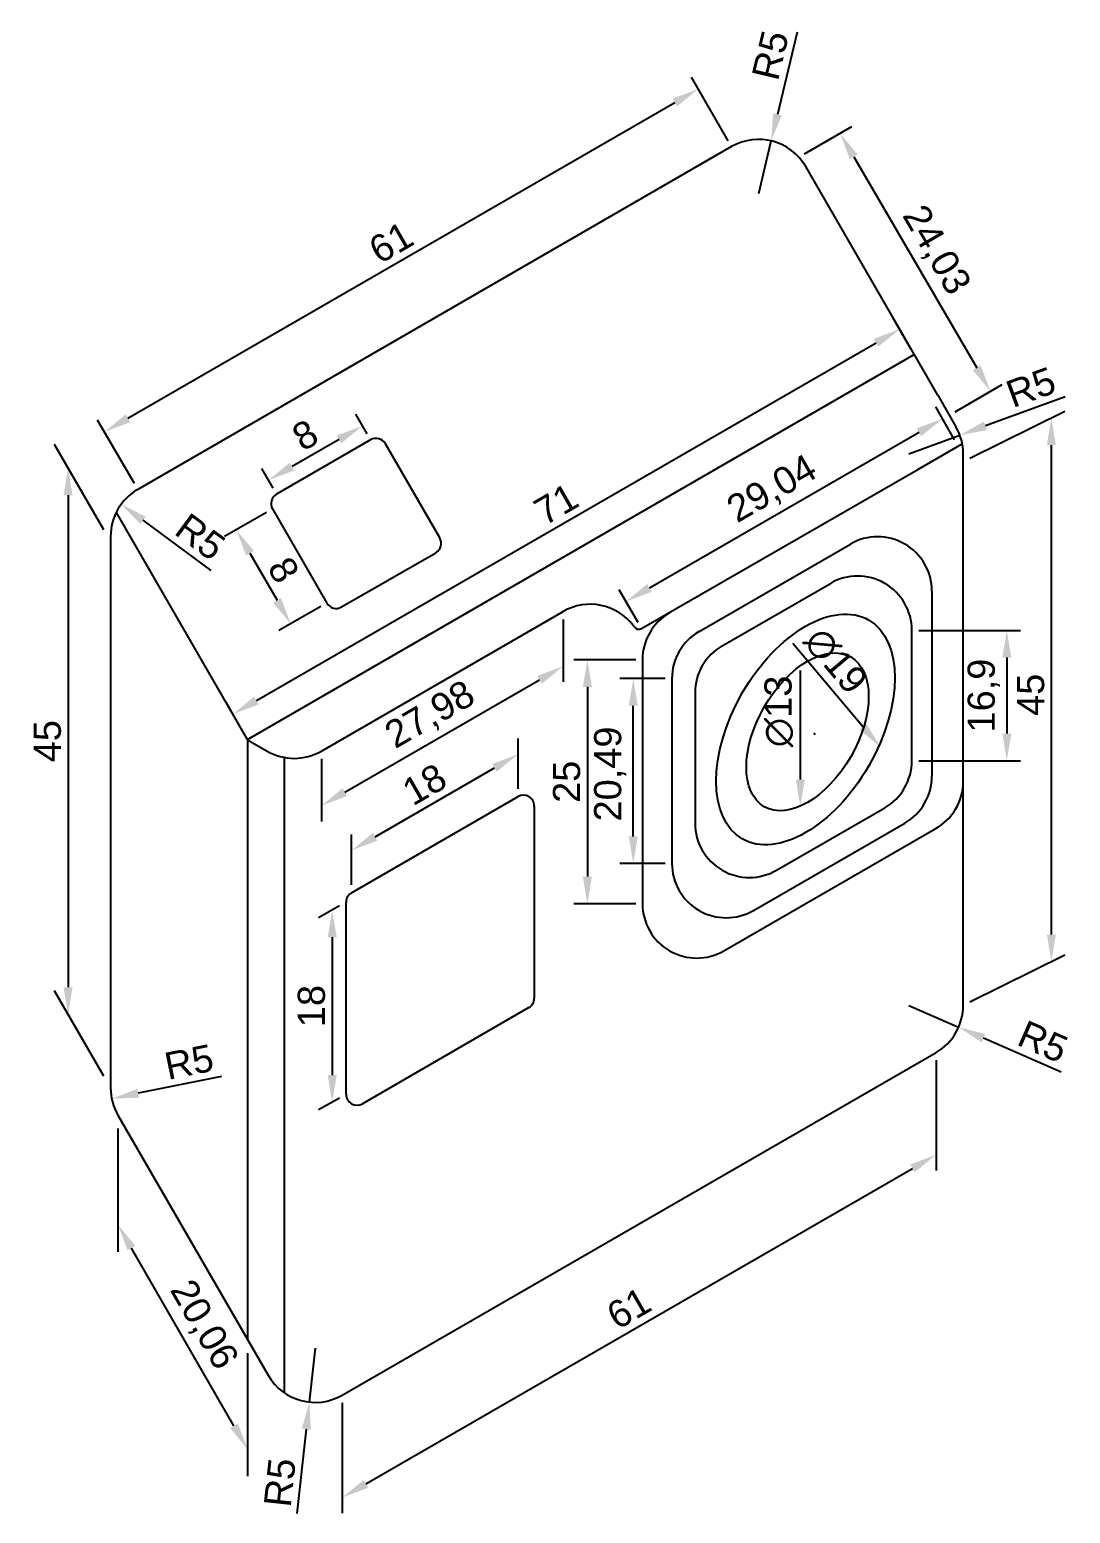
# Model space of a CAD drawing. Header units: millimetres. Extents: x 2833 to 2965, y 1383 to 1641.
# Drawn here: x 2835.7 to 2931.5, y 1383.3 to 1519.8 of the extents above; entities that cross this region are included whole.
import ezdxf

# ---------------------------------------------------------------- set-up
doc = ezdxf.new("R2010")
doc.units = ezdxf.units.MM
doc.styles.get("Standard").update_dxf_attribs({"font": 'arial.ttf'})
doc.dimstyles.new('ISO-25', dxfattribs={"dimtxt": 2.5, "dimasz": 2.5, "dimexe": 1.25, "dimexo": 0.625, "dimtad": 1, "dimtxsty": 'Standard', "dimcen": 2.5, "dimadec": 0, "dimazin": 0, "dimtfac": 1, "dimtmove": 0, "dimatfit": 3, "dimfxl": 1, "dimarcsym": 0})

# ---------------------------------------------------------------- blocks, each defined once
blk = doc.blocks.new('*D1')
at = {"color": 0, "lineweight": -2, "transparency": 16777216}
for p, q in [((2899.97, 1509.62), (2896.6, 1515.46)), ((2844.73, 1484.07), (2895.06, 1513.13)), ((2845.32, 1478.06), (2841.94, 1483.9))]:
    blk.add_line(p, q, dxfattribs=at)
at = {"color": 0, "transparency": 16777216}
for points in [[(2894.85, 1513.49), (2895.27, 1512.77), (2897.23, 1514.38)], [(2844.53, 1484.43), (2844.94, 1483.71), (2842.57, 1482.82)]]:
    blk.add_solid(points, dxfattribs=at)
at = {"layer": 'Defpoints', "color": 0, "transparency": 16777216}
for p in [(2897.23, 1514.38), (2900.29, 1509.08, -7470.32), (2845.63, 1477.52, -7470.32)]:
    blk.add_point(p, dxfattribs=at)
at = {"color": 0, "transparency": 16777216, "insert": (2868.95, 1500.25), "char_height": 2.5, "attachment_point": 5, "rotation": 30}
blk.add_mtext('61', dxfattribs=at)
blk = doc.blocks.new('*D99')
at = {"color": 0, "lineweight": -2, "transparency": 16777216}
for p, q in [((2916.8, 1490.47), (2915.14, 1493.35)), ((2856.55, 1458.08), (2913.6, 1491.02)), ((2855.43, 1455.03), (2853.76, 1457.92))]:
    blk.add_line(p, q, dxfattribs=at)
at = {"color": 0, "transparency": 16777216}
for points in [[(2913.39, 1491.38), (2913.81, 1490.66), (2915.76, 1492.27)], [(2856.34, 1458.44), (2856.76, 1457.72), (2854.39, 1456.83)]]:
    blk.add_solid(points, dxfattribs=at)
at = {"layer": 'Defpoints', "color": 0, "transparency": 16777216}
for p in [(2915.76, 1492.27), (2917.12, 1489.93, -7470.32), (2855.74, 1454.49, -7470.32)]:
    blk.add_point(p, dxfattribs=at)
at = {"color": 0, "transparency": 16777216, "insert": (2884.14, 1476.18), "char_height": 2.5, "attachment_point": 5, "rotation": 30}
blk.add_mtext('71', dxfattribs=at)
blk = doc.blocks.new('*D101')
at = {"color": 0, "lineweight": -2, "transparency": 16777216}
for p, q in [((2842.5, 1473.79), (2837.97, 1481.65)), ((2839.22, 1476.99), (2839.22, 1431.69)), ((2842.5, 1423.5), (2837.97, 1431.36))]:
    blk.add_line(p, q, dxfattribs=at)
at = {"color": 0, "transparency": 16777216}
for points in [[(2838.8, 1476.99), (2839.63, 1476.99), (2839.22, 1479.49)], [(2838.8, 1431.69), (2839.63, 1431.69), (2839.22, 1429.19)]]:
    blk.add_solid(points, dxfattribs=at)
at = {"layer": 'Defpoints', "color": 0, "transparency": 16777216}
for p in [(2843.13, 1472.71, -7470.32), (2839.22, 1429.19), (2843.13, 1422.42, -7470.32)]:
    blk.add_point(p, dxfattribs=at)
at = {"color": 0, "transparency": 16777216, "insert": (2837.32, 1454.34), "char_height": 2.5, "attachment_point": 5, "rotation": 90}
blk.add_mtext('45', dxfattribs=at)
blk = doc.blocks.new('*D103')
at = {"color": 0, "lineweight": -2, "transparency": 16777216}
for p, q in [((2843.8, 1418.67), (2843.8, 1407.34)), ((2854.49, 1391.32), (2845.05, 1407.67)), ((2855.74, 1397.99), (2855.74, 1386.66))]:
    blk.add_line(p, q, dxfattribs=at)
at = {"color": 0, "transparency": 16777216}
for points in [[(2845.41, 1407.88), (2844.69, 1407.47), (2843.8, 1409.84)], [(2854.85, 1391.53), (2854.13, 1391.11), (2855.74, 1389.16)]]:
    blk.add_solid(points, dxfattribs=at)
at = {"layer": 'Defpoints', "color": 0, "transparency": 16777216}
for p in [(2843.8, 1419.92, -7470.32), (2843.8, 1409.84), (2855.74, 1399.24, -7470.32)]:
    blk.add_point(p, dxfattribs=at)
at = {"color": 0, "transparency": 16777216, "insert": (2851.61, 1400.56), "char_height": 2.5, "attachment_point": 5, "rotation": 300}
blk.add_mtext('20,06', dxfattribs=at)
blk = doc.blocks.new('*D108')
at = {"color": 0, "lineweight": -2, "transparency": 16777216}
for p, q in [((2907.02, 1508.43), (2911.36, 1510.94)), ((2911.54, 1508.15), (2922.87, 1488.71)), ((2920.88, 1484.67), (2925.22, 1487.17))]:
    blk.add_line(p, q, dxfattribs=at)
at = {"color": 0, "transparency": 16777216}
for points in [[(2911.9, 1508.36), (2911.18, 1507.94), (2910.28, 1510.31)], [(2923.23, 1488.92), (2922.51, 1488.5), (2924.13, 1486.55)]]:
    blk.add_solid(points, dxfattribs=at)
at = {"layer": 'Defpoints', "color": 0, "transparency": 16777216}
for p in [(2906.48, 1508.12, -7470.32), (2924.13, 1486.55), (2920.34, 1484.35, -7470.32)]:
    blk.add_point(p, dxfattribs=at)
at = {"color": 0, "transparency": 16777216, "insert": (2919.04, 1499.5), "char_height": 2.5, "attachment_point": 5, "rotation": 300.2419}
blk.add_mtext('24,03', dxfattribs=at)
blk = doc.blocks.new('*D109')
at = {"color": 0, "lineweight": -2, "transparency": 16777216}
for p, q in [((2866.75, 1482.63), (2865.7, 1484.46)), ((2864.16, 1482.12), (2859.83, 1479.62)), ((2858.09, 1477.63), (2857.04, 1479.46))]:
    blk.add_line(p, q, dxfattribs=at)
at = {"color": 0, "transparency": 16777216}
for points in [[(2863.95, 1482.48), (2864.36, 1481.76), (2866.32, 1483.37)], [(2859.62, 1479.98), (2860.03, 1479.26), (2857.66, 1478.37)]]:
    blk.add_solid(points, dxfattribs=at)
at = {"layer": 'Defpoints', "color": 0, "transparency": 16777216}
for p in [(2867.06, 1482.09, -7470.32), (2857.66, 1478.37), (2858.4, 1477.09, -7470.32)]:
    blk.add_point(p, dxfattribs=at)
at = {"color": 0, "transparency": 16777216, "insert": (2861.04, 1482.52), "char_height": 2.5, "attachment_point": 5, "rotation": 30}
blk.add_mtext('8', dxfattribs=at)
blk = doc.blocks.new('*D110')
at = {"color": 0, "lineweight": -2, "transparency": 16777216}
for p, q in [((2857.49, 1475.41), (2853.63, 1473.18)), ((2855.96, 1471.64), (2858.46, 1467.31)), ((2862.49, 1466.75), (2858.63, 1464.52))]:
    blk.add_line(p, q, dxfattribs=at)
at = {"color": 0, "transparency": 16777216}
for points in [[(2856.32, 1471.85), (2855.6, 1471.43), (2854.71, 1473.8)], [(2858.82, 1467.52), (2858.1, 1467.1), (2859.71, 1465.14)]]:
    blk.add_solid(points, dxfattribs=at)
at = {"layer": 'Defpoints', "color": 0, "transparency": 16777216}
for p in [(2858.04, 1475.72, -7470.32), (2863.04, 1467.06, -7470.32), (2859.71, 1465.14)]:
    blk.add_point(p, dxfattribs=at)
at = {"color": 0, "transparency": 16777216, "insert": (2859.05, 1470.1), "char_height": 2.5, "attachment_point": 5, "rotation": 300}
blk.add_mtext('8', dxfattribs=at)
blk = doc.blocks.new('*D111')
at = {"color": 0, "lineweight": -2, "transparency": 16777216}
for p, q in [((2880.64, 1449.96), (2880.64, 1454.58)), ((2867.48, 1445.54), (2878.47, 1451.89)), ((2865.32, 1441.11), (2865.32, 1445.74))]:
    blk.add_line(p, q, dxfattribs=at)
at = {"color": 0, "transparency": 16777216}
for points in [[(2878.26, 1452.25), (2878.68, 1451.53), (2880.64, 1453.14)], [(2867.27, 1445.9), (2867.69, 1445.18), (2865.32, 1444.29)]]:
    blk.add_solid(points, dxfattribs=at)
at = {"layer": 'Defpoints', "color": 0, "transparency": 16777216}
for p in [(2880.64, 1453.14), (2880.64, 1449.23, -7470.32), (2865.32, 1440.39, -7470.32)]:
    blk.add_point(p, dxfattribs=at)
at = {"color": 0, "transparency": 16777216, "insert": (2872.02, 1450.36), "char_height": 2.5, "attachment_point": 5, "rotation": 30}
blk.add_mtext('18', dxfattribs=at)
blk = doc.blocks.new('*D112')
at = {"color": 0, "lineweight": -2, "transparency": 16777216}
for p, q in [((2864.19, 1439.17), (2862.28, 1438.08)), ((2863.53, 1436.29), (2863.53, 1423.6)), ((2864.19, 1421.48), (2862.28, 1420.39))]:
    blk.add_line(p, q, dxfattribs=at)
at = {"color": 0, "transparency": 16777216}
for points in [[(2863.12, 1436.29), (2863.95, 1436.29), (2863.53, 1438.79)], [(2863.12, 1423.6), (2863.95, 1423.6), (2863.53, 1421.1)]]:
    blk.add_solid(points, dxfattribs=at)
at = {"layer": 'Defpoints', "color": 0, "transparency": 16777216}
for p in [(2864.82, 1439.52, -7470.32), (2863.53, 1421.1), (2864.82, 1421.83, -7470.32)]:
    blk.add_point(p, dxfattribs=at)
at = {"color": 0, "transparency": 16777216, "insert": (2861.63, 1429.95), "char_height": 2.5, "attachment_point": 5, "rotation": 90}
blk.add_mtext('18', dxfattribs=at)
blk = doc.blocks.new('*D113')
at = {"color": 0, "lineweight": -2, "transparency": 16777216}
for p, q in [((2922.24, 1480.39), (2930.98, 1484.72)), ((2929.73, 1481.6), (2929.73, 1436.54)), ((2922.24, 1430.33), (2930.98, 1434.66))]:
    blk.add_line(p, q, dxfattribs=at)
at = {"color": 0, "transparency": 16777216}
for points in [[(2929.32, 1481.6), (2930.15, 1481.6), (2929.73, 1484.1)], [(2929.32, 1436.54), (2930.15, 1436.54), (2929.73, 1434.04)]]:
    blk.add_solid(points, dxfattribs=at)
at = {"layer": 'Defpoints', "color": 0, "transparency": 16777216}
for p in [(2921.62, 1480.08, -7470.32), (2929.73, 1434.04), (2921.62, 1430.02, -7470.32)]:
    blk.add_point(p, dxfattribs=at)
at = {"color": 0, "transparency": 16777216, "insert": (2927.84, 1458.61), "char_height": 2.5, "attachment_point": 5, "rotation": 90}
blk.add_mtext('45', dxfattribs=at)
blk = doc.blocks.new('*D114')
at = {"color": 0, "lineweight": -2, "transparency": 16777216}
for p, q in [((2919.12, 1424.97), (2919.12, 1414.82)), ((2866.62, 1385.96), (2916.95, 1415.01)), ((2864.46, 1393.41), (2864.46, 1383.26))]:
    blk.add_line(p, q, dxfattribs=at)
at = {"color": 0, "transparency": 16777216}
for points in [[(2916.74, 1415.37), (2917.16, 1414.65), (2919.12, 1416.26)], [(2866.42, 1386.32), (2866.83, 1385.6), (2864.46, 1384.71)]]:
    blk.add_solid(points, dxfattribs=at)
at = {"layer": 'Defpoints', "color": 0, "transparency": 16777216}
for p in [(2919.12, 1425.69, -7470.32), (2919.12, 1416.26), (2864.46, 1394.13, -7470.32)]:
    blk.add_point(p, dxfattribs=at)
at = {"color": 0, "transparency": 16777216, "insert": (2890.84, 1402.13), "char_height": 2.5, "attachment_point": 5, "rotation": 30}
blk.add_mtext('61', dxfattribs=at)
blk = doc.blocks.new('*D115')
at = {"color": 0, "lineweight": -2, "transparency": 16777216}
for p, q in [((2884.78, 1465.55), (2884.78, 1459.8)), ((2864.7, 1449.65), (2882.62, 1459.99)), ((2862.54, 1452.71), (2862.54, 1446.95))]:
    blk.add_line(p, q, dxfattribs=at)
at = {"color": 0, "transparency": 16777216}
for points in [[(2882.41, 1460.35), (2882.83, 1459.63), (2884.78, 1461.24)], [(2864.49, 1450.01), (2864.91, 1449.29), (2862.54, 1448.4)]]:
    blk.add_solid(points, dxfattribs=at)
at = {"layer": 'Defpoints', "color": 0, "transparency": 16777216}
for p in [(2884.78, 1466.27, -7470.32), (2884.78, 1461.24), (2862.54, 1453.43, -7470.32)]:
    blk.add_point(p, dxfattribs=at)
at = {"color": 0, "transparency": 16777216, "insert": (2872.6, 1456.66), "char_height": 2.5, "attachment_point": 5, "rotation": 30}
blk.add_mtext('27,98', dxfattribs=at)
blk = doc.blocks.new('*D117')
at = {"color": 0, "lineweight": -2, "transparency": 16777216}
for p, q in [((2920.83, 1482.1), (2919.09, 1485.11)), ((2892.74, 1468.45), (2917.55, 1482.78)), ((2891.69, 1465.27), (2889.95, 1468.28))]:
    blk.add_line(p, q, dxfattribs=at)
at = {"color": 0, "transparency": 16777216}
for points in [[(2917.34, 1483.14), (2917.76, 1482.42), (2919.72, 1484.03)], [(2892.53, 1468.81), (2892.94, 1468.09), (2890.57, 1467.2)]]:
    blk.add_solid(points, dxfattribs=at)
at = {"layer": 'Defpoints', "color": 0, "transparency": 16777216}
for p in [(2919.72, 1484.03), (2921.14, 1481.55, -7470.32), (2892, 1464.73, -7470.32)]:
    blk.add_point(p, dxfattribs=at)
at = {"color": 0, "transparency": 16777216, "insert": (2904.08, 1477.45), "char_height": 2.5, "attachment_point": 5, "rotation": 30}
blk.add_mtext('29,04', dxfattribs=at)
blk = doc.blocks.new('*D121')
at = {"color": 0, "lineweight": -2, "transparency": 16777216}
for p, q in [((2891.47, 1461.83), (2885.77, 1461.83)), ((2887.02, 1459.33), (2887.02, 1441.88)), ((2891.47, 1439.38), (2885.77, 1439.38))]:
    blk.add_line(p, q, dxfattribs=at)
at = {"color": 0, "transparency": 16777216}
for points in [[(2886.6, 1459.33), (2887.44, 1459.33), (2887.02, 1461.83)], [(2886.6, 1441.88), (2887.44, 1441.88), (2887.02, 1439.38)]]:
    blk.add_solid(points, dxfattribs=at)
at = {"layer": 'Defpoints', "color": 0, "transparency": 16777216}
for p in [(2892.09, 1461.83, -7470.32), (2887.02, 1439.38), (2892.09, 1439.38, -7470.32)]:
    blk.add_point(p, dxfattribs=at)
at = {"color": 0, "transparency": 16777216, "insert": (2885.12, 1450.6), "char_height": 2.5, "attachment_point": 5, "rotation": 90}
blk.add_mtext('25', dxfattribs=at)
blk = doc.blocks.new('*D122')
at = {"color": 0, "lineweight": -2, "transparency": 16777216}
for p, q in [((2894.18, 1460.11), (2890, 1460.11)), ((2891.25, 1445.58), (2891.25, 1457.61)), ((2894.18, 1443.08), (2890, 1443.08))]:
    blk.add_line(p, q, dxfattribs=at)
at = {"color": 0, "transparency": 16777216}
for points in [[(2890.83, 1457.61), (2891.66, 1457.61), (2891.25, 1460.11)], [(2890.83, 1445.58), (2891.66, 1445.58), (2891.25, 1443.08)]]:
    blk.add_solid(points, dxfattribs=at)
at = {"layer": 'Defpoints', "color": 0, "transparency": 16777216}
for p in [(2891.25, 1460.11), (2894.8, 1460.11, -7470.32), (2894.8, 1443.08, -7470.32)]:
    blk.add_point(p, dxfattribs=at)
at = {"color": 0, "transparency": 16777216, "insert": (2889.12, 1451.32), "char_height": 2.5, "attachment_point": 5, "rotation": 90}
blk.add_mtext('20,49', dxfattribs=at)
blk = doc.blocks.new('*D124')
at = {"color": 0, "lineweight": -2, "transparency": 16777216}
for p, q in [((2917.52, 1464.54), (2926.88, 1464.54)), ((2925.63, 1462.04), (2925.63, 1455.04)), ((2917.52, 1452.54), (2926.88, 1452.54))]:
    blk.add_line(p, q, dxfattribs=at)
at = {"color": 0, "transparency": 16777216}
for points in [[(2925.22, 1462.04), (2926.05, 1462.04), (2925.63, 1464.54)], [(2925.22, 1455.04), (2926.05, 1455.04), (2925.63, 1452.54)]]:
    blk.add_solid(points, dxfattribs=at)
at = {"layer": 'Defpoints', "color": 0, "transparency": 16777216}
for p in [(2916.9, 1464.54, -7470.32), (2916.9, 1452.54, -7470.32), (2925.63, 1452.54)]:
    blk.add_point(p, dxfattribs=at)
at = {"color": 0, "transparency": 16777216, "insert": (2923.51, 1458.54), "char_height": 2.5, "attachment_point": 5, "rotation": 90}
blk.add_mtext('16,9', dxfattribs=at)
blk = doc.blocks.new('*D142')
at = {"color": 0, "lineweight": -2, "transparency": 16777216}
blk.add_line((2906.62, 1460.86), (2906.62, 1450.81), dxfattribs=at)
at = {"color": 0, "transparency": 16777216}
blk.add_solid([(2906.21, 1450.81), (2907.04, 1450.81), (2906.62, 1448.31)], dxfattribs=at)
at = {"layer": 'Defpoints', "color": 0, "transparency": 16777216}
for p in [(2906.62, 1461.31), (2906.62, 1448.31)]:
    blk.add_point(p, dxfattribs=at)
at = {"color": 0, "transparency": 16777216, "insert": (2904.65, 1457.08), "char_height": 2.5, "attachment_point": 5, "rotation": 90}
blk.add_mtext('∅13', dxfattribs=at)
blk = doc.blocks.new('*D144')
at = {"color": 0, "lineweight": -2, "transparency": 16777216}
blk.add_line((2905.94, 1463.36), (2912.42, 1455.66), dxfattribs=at)
at = {"color": 0, "transparency": 16777216}
blk.add_solid([(2912.73, 1455.93), (2912.1, 1455.4), (2914.03, 1453.75)], dxfattribs=at)
at = {"layer": 'Defpoints', "color": 0, "transparency": 16777216}
for p in [(2901.79, 1468.29), (2914.03, 1453.75)]:
    blk.add_point(p, dxfattribs=at)
at = {"color": 0, "transparency": 16777216, "insert": (2909.88, 1461.74), "char_height": 2.5, "attachment_point": 5, "rotation": 310.0813}
blk.add_mtext('∅19', dxfattribs=at)
blk = doc.blocks.new('*D145')
at = {"color": 0, "lineweight": -2, "transparency": 16777216}
blk.add_line((2852.4, 1470.05), (2846.12, 1474.68), dxfattribs=at)
at = {"color": 0, "transparency": 16777216}
blk.add_solid([(2846.36, 1475.01), (2845.87, 1474.34), (2844.11, 1476.16)], dxfattribs=at)
at = {"layer": 'Defpoints', "color": 0, "transparency": 16777216}
for p in [(2844.11, 1476.16, -7470.32), (2848.13, 1473.19, -7470.32)]:
    blk.add_point(p, dxfattribs=at)
at = {"color": 0, "transparency": 16777216, "insert": (2851.39, 1473.15), "char_height": 2.5, "attachment_point": 5, "rotation": 323.5974}
blk.add_mtext('R5', dxfattribs=at)
blk = doc.blocks.new('*D146')
at = {"color": 0, "lineweight": -2, "transparency": 16777216}
for p, q in [((2906.33, 1519.63), (2904.52, 1512.04)), ((2902.79, 1504.75), (2903.94, 1509.61))]:
    blk.add_line(p, q, dxfattribs=at)
at = {"color": 0, "transparency": 16777216}
blk.add_solid([(2904.12, 1512.14), (2904.93, 1511.95), (2903.94, 1509.61)], dxfattribs=at)
at = {"layer": 'Defpoints', "color": 0, "transparency": 16777216}
for p in [(2903.94, 1509.61, -7470.32), (2902.79, 1504.75, -7470.32)]:
    blk.add_point(p, dxfattribs=at)
at = {"color": 0, "transparency": 16777216, "insert": (2903.87, 1517.49), "char_height": 2.5, "attachment_point": 5, "rotation": 76.6293}
blk.add_mtext('R5', dxfattribs=at)
blk = doc.blocks.new('*D147')
at = {"color": 0, "lineweight": -2, "transparency": 16777216}
for p, q in [((2930.99, 1486.05), (2923.66, 1483.37)), ((2916.62, 1480.79), (2921.31, 1482.51))]:
    blk.add_line(p, q, dxfattribs=at)
at = {"color": 0, "transparency": 16777216}
blk.add_solid([(2923.52, 1483.76), (2923.8, 1482.98), (2921.31, 1482.51)], dxfattribs=at)
at = {"layer": 'Defpoints', "color": 0, "transparency": 16777216}
for p in [(2921.31, 1482.51, -7470.32), (2916.62, 1480.79, -7470.32)]:
    blk.add_point(p, dxfattribs=at)
at = {"color": 0, "transparency": 16777216, "insert": (2927.85, 1486.92), "char_height": 2.5, "attachment_point": 5, "rotation": 20.0759}
blk.add_mtext('R5', dxfattribs=at)
blk = doc.blocks.new('*D148')
at = {"color": 0, "lineweight": -2, "transparency": 16777216}
blk.add_line((2853.33, 1423.47), (2845.68, 1421.92), dxfattribs=at)
at = {"color": 0, "transparency": 16777216}
blk.add_solid([(2845.6, 1422.33), (2845.76, 1421.52), (2843.23, 1421.43)], dxfattribs=at)
at = {"layer": 'Defpoints', "color": 0, "transparency": 16777216}
for p in [(2848.13, 1422.42, -7470.32), (2843.23, 1421.43, -7470.32)]:
    blk.add_point(p, dxfattribs=at)
at = {"color": 0, "transparency": 16777216, "insert": (2850.35, 1424.8), "char_height": 2.5, "attachment_point": 5, "rotation": 11.4011}
blk.add_mtext('R5', dxfattribs=at)
blk = doc.blocks.new('*D150')
at = {"color": 0, "lineweight": -2, "transparency": 16777216}
for p, q in [((2861.96, 1398.46), (2861.42, 1393.49)), ((2860.32, 1383.25), (2861.16, 1391.01))]:
    blk.add_line(p, q, dxfattribs=at)
at = {"color": 0, "transparency": 16777216}
blk.add_solid([(2860.74, 1391.05), (2861.57, 1390.96), (2861.42, 1393.49)], dxfattribs=at)
at = {"layer": 'Defpoints', "color": 0, "transparency": 16777216}
for p in [(2861.96, 1398.46, -7470.32), (2861.42, 1393.49, -7470.32)]:
    blk.add_point(p, dxfattribs=at)
at = {"color": 0, "transparency": 16777216, "insert": (2858.72, 1386.09), "char_height": 2.5, "attachment_point": 5, "rotation": 83.8415}
blk.add_mtext('R5', dxfattribs=at)
blk = doc.blocks.new('*D151')
at = {"color": 0, "lineweight": -2, "transparency": 16777216}
for p, q in [((2916.62, 1430.02), (2921.2, 1428.01)), ((2930.63, 1423.87), (2923.48, 1427))]:
    blk.add_line(p, q, dxfattribs=at)
at = {"color": 0, "transparency": 16777216}
blk.add_solid([(2923.65, 1427.39), (2923.32, 1426.62), (2921.2, 1428.01)], dxfattribs=at)
at = {"layer": 'Defpoints', "color": 0, "transparency": 16777216}
for p in [(2916.62, 1430.02, -7470.32), (2921.2, 1428.01, -7470.32)]:
    blk.add_point(p, dxfattribs=at)
at = {"color": 0, "transparency": 16777216, "insert": (2928.96, 1426.67), "char_height": 2.5, "attachment_point": 5, "rotation": 336.2893}
blk.add_mtext('R5', dxfattribs=at)

msp = doc.modelspace()

# ---------------------------------------------------------------- linework, layer by layer
for p, q in [((2900.287, 1509.078, -7470.322), (2845.629, 1477.522, -7470.322)), ((2919.274, 1486.192, -7470.322), (2907.117, 1507.248, -7470.322)), ((2855.74, 1454.492, -7470.322), (2917.117, 1489.928, -7470.322)), ((2919.274, 1486.192, -7470.322), (2920.947, 1483.294, -7470.322)), ((2867.062, 1482.088, -7470.322), (2858.402, 1477.088, -7470.322)), ((2873.428, 1473.062, -7470.322), (2868.428, 1481.722, -7470.322)), ((2917.437, 1479.358, -7470.322), (2921.53, 1481.722, -7470.322)), ((2921.617, 1430.02, -7470.322), (2921.617, 1480.794, -7470.322)), ((2891.999, 1464.726, -7470.322), (2917.437, 1479.358, -7470.322)), ((2855.739, 1454.492, -7470.322), (2843.665, 1475.404, -7470.322)), ((2858.036, 1475.722, -7470.322), (2863.036, 1467.062, -7470.322)), ((2843.129, 1473.192, -7470.322), (2843.129, 1422.418, -7470.322)), ((2864.402, 1466.696, -7470.322), (2873.062, 1471.696, -7470.322)), ((2897.301, 1464.443, -7470.322), (2911.239, 1472.49, -7470.322)), ((2899.431, 1463.115, -7470.322), (2909.397, 1468.87, -7470.322)), ((2918.739, 1468.16, -7470.322), (2918.739, 1451.131, -7470.322)), ((2862.538, 1453.431, -7470.322), (2884.784, 1466.274, -7470.322)), ((2906.217, 1467.037, -7470.322), (2906.217, 1467.037, -7470.322)), ((2891.269, 1464.965, -7470.322), (2891.35, 1464.857, -7470.322)), ((2916.897, 1452.543, -7470.322), (2916.897, 1464.54, -7470.322)), ((2892.094, 1461.831, -7470.322), (2892.094, 1439.376, -7470.322)), ((2894.801, 1460.113, -7470.322), (2894.801, 1443.083, -7470.322)), ((2896.931, 1458.789, -7470.322), (2896.931, 1446.793, -7470.322)), ((2855.729, 1454.475, -7470.322), (2857.538, 1453.431, -7470.322)), ((2855.74, 1454.492, -7470.322), (2855.74, 1399.236, -7470.322)), ((2859.146, 1394.33, -7470.322), (2859.146, 1452.841, -7470.322)), ((2865.315, 1440.388, -7470.322), (2880.636, 1449.234, -7470.322)), ((2882.136, 1448.368, -7470.322), (2882.136, 1430.677, -7470.322)), ((2904.424, 1442.455, -7470.322), (2914.397, 1448.213, -7470.322)), ((2902.301, 1438.753, -7470.322), (2916.239, 1446.8, -7470.322)), ((2899.594, 1435.045, -7470.322), (2919.043, 1446.274, -7470.322)), ((2906.981, 1443.931, -7470.322), (2906.981, 1443.935, -7470.322)), ((2906.981, 1441.435, -7470.322), (2906.981, 1441.456, -7470.322)), ((2864.815, 1421.832, -7470.322), (2864.815, 1439.522, -7470.322)), ((2881.636, 1429.811, -7470.322), (2866.315, 1420.966, -7470.322)), ((2864.46, 1394.133, -7470.322), (2919.117, 1425.69, -7470.322)), ((2843.799, 1419.918, -7470.322), (2857.629, 1395.964, -7470.322))]:
    msp.add_line(p, q)
for centre, radius, start, end in [((2902.787, 1504.748, -7470.322), 5, 30, 120), ((2867.562, 1481.222, -7470.322), 1, 30, 120), ((2916.617, 1480.794, -7470.322), 5, 0, 30), ((2848.129, 1473.192, -7470.322), 5, 120, 180), ((2858.902, 1476.222, -7470.322), 1, 120, 210), ((2872.562, 1472.562, -7470.322), 1, 300, 30), ((2913.739, 1468.16, -7470.322), 5, 0, 120), ((2911.897, 1464.54, -7470.322), 5, 0, 120), ((2863.902, 1467.562, -7470.322), 1, 210, 300), ((2887.284, 1461.944, -7470.322), 5, 37.16377, 120), ((2897.094, 1461.831, -7470.322), 5, 120, 180), ((2891.749, 1465.159, -7470.322), 0.5, 217.16377, 300), ((2899.801, 1460.113, -7470.322), 5, 120, 180), ((2901.931, 1458.789, -7470.322), 5, 120, 180), ((2860.038, 1457.761, -7470.322), 5, 240, 300), ((2911.897, 1452.543, -7470.322), 5, 300, 0), ((2913.739, 1451.131, -7470.322), 5, 300, 0), ((2881.136, 1448.368, -7470.322), 1, 0, 120), ((2916.679, 1450.61, -7470.322), 4.938, 298.59697, 359.99792), ((2901.931, 1446.793, -7470.322), 5, 180, 300), ((2899.801, 1443.083, -7470.322), 5, 180, 300), ((2865.815, 1439.522, -7470.322), 1, 120, 180), ((2897.094, 1439.376, -7470.322), 5, 180, 300), ((2881.136, 1430.677, -7470.322), 1, 300, 0), ((2916.617, 1430.02, -7470.322), 5, 300, 0), ((2848.129, 1422.418, -7470.322), 5, 180, 210), ((2865.815, 1421.832, -7470.322), 1, 180, 300), ((2861.96, 1398.464, -7470.322), 5, 210, 300)]:
    msp.add_arc(centre, radius, start, end)
for centre, major_axis in [((2907.101, 1455.419, -7470.322), (-5.818, -10.076)), ((2907.286, 1455.201, -7470.322), (-3.98, -6.894))]:
    msp.add_ellipse(centre, major_axis=major_axis, ratio=0.5773503)
msp.add_point((2907.915, 1455.032))

# ---------------------------------------------------------------- dimensions: what is measured, and where the dimension line sits
for center, mpoint, picture, middle in [((2902.787, 1504.748, -7470.322), (2903.943, 1509.613, -7470.322), '*D146', (2903.868, 1517.494)), ((2916.617, 1480.794, -7470.322), (2921.313, 1482.51, -7470.322), '*D147', (2927.848, 1486.917)), ((2916.617, 1430.02, -7470.322), (2921.195, 1428.01, -7470.322), '*D151', (2928.962, 1426.67)), ((2861.96, 1398.464, -7470.322), (2861.423, 1393.492, -7470.322), '*D150', (2858.717, 1386.09))]:
    dim = msp.add_radius_dim(center=center, mpoint=mpoint, dimstyle='ISO-25')
    dim.commit()
    dim.dimension.update_dxf_attribs({"geometry": picture, "text_midpoint": middle})
for p1, p2, distance, text, picture, middle in [((2845.629, 1477.522, -7470.322), (2900.287, 1509.078, -7470.322), 6.12, '61', '*D1', (2868.947, 1500.247)), ((2906.481, 1508.118, -7470.322), (2920.335, 1484.354, -7470.322), 4.385, '24,03', '*D108', (2919.044, 1499.5)), ((2855.74, 1454.492, -7470.322), (2917.117, 1489.928, -7470.322), 2.705, '71', '*D99', (2884.136, 1476.18)), ((2891.999, 1464.726, -7470.322), (2921.145, 1481.554, -7470.322), 2.855, '29,04', '*D117', (2904.081, 1477.455)), ((2867.062, 1482.088, -7470.322), (2858.402, 1477.088, -7470.322), -1.483, '8', '*D109', (2861.04, 1482.52)), ((2843.129, 1472.711, -7470.322), (2843.129, 1422.418, -7470.322), -3.911, '45', '*D101', (2837.322, 1454.339)), ((2862.538, 1453.431, -7470.322), (2884.784, 1466.274, -7470.322), -4.359, '27,98', '*D115', (2872.597, 1456.661)), ((2865.315, 1440.388, -7470.322), (2880.636, 1449.234, -7470.322), 3.381, '18', '*D111', (2872.025, 1450.361)), ((2864.815, 1439.522, -7470.322), (2864.815, 1421.832, -7470.322), -1.283, '18', '*D112', (2861.631, 1429.949)), ((2864.46, 1394.133, -7470.322), (2919.117, 1425.69, -7470.322), -8.164, '61', '*D114', (2890.838, 1402.131)), ((2855.74, 1399.236, -7470.322), (2843.799, 1419.918, -7470.322), 5.039, '20,06', '*D103', (2851.612, 1400.562))]:
    dim = msp.add_aligned_dim(p1=p1, p2=p2, distance=distance, text=text, dimstyle='ISO-25')
    dim.commit()
    dim.dimension.update_dxf_attribs({"geometry": picture, "text_midpoint": middle})
for base, p1, p2, angle, text, picture, middle in [((2929.733, 1434.037), (2921.617, 1480.081, -7470.322), (2921.617, 1430.02, -7470.322), 270, '45', '*D113', (2929.733, 1458.606)), ((2859.713, 1465.144), (2858.036, 1475.722, -7470.322), (2863.036, 1467.062, -7470.322), 300, '8', '*D110', (2857.399, 1469.152)), ((2925.634, 1452.543), (2916.897, 1464.54, -7470.322), (2916.897, 1452.543, -7470.322), 270, '16,9', '*D124', (2925.634, 1458.541)), ((2887.019, 1439.376), (2892.094, 1461.831, -7470.322), (2892.094, 1439.376, -7470.322), 270, '25', '*D121', (2887.019, 1450.603)), ((2891.245, 1460.113), (2894.801, 1443.083, -7470.322), (2894.801, 1460.113, -7470.322), 90, '20,49', '*D122', (2891.245, 1451.318))]:
    dim = msp.add_linear_dim(base=base, p1=p1, p2=p2, angle=angle, text=text, dimstyle='ISO-25')
    dim.commit()
    dim.dimension.update_dxf_attribs({"geometry": picture, "text_midpoint": middle, "dimtype": 161})
for center, mpoint, picture, middle in [((2848.129, 1473.192, -7470.322), (2844.105, 1476.159, -7470.322), '*D145', (2850.262, 1471.619)), ((2848.129, 1422.418, -7470.322), (2843.228, 1421.43, -7470.322), '*D148', (2850.727, 1422.942))]:
    dim = msp.add_radius_dim(center=center, mpoint=mpoint, dimstyle='ISO-25')
    dim.commit()
    dim.dimension.update_dxf_attribs({"geometry": picture, "text_midpoint": middle, "dimtype": 164})
for p1, p2, picture, middle in [((2901.792, 1468.288, -7470.322), (2914.026, 1453.751, -7470.322), '*D144', (2908.374, 1460.467, -7470.322)), ((2906.624, 1461.306, -7470.322), (2906.624, 1448.306, -7470.322), '*D142', (2906.624, 1457.082, -7470.322))]:
    dim = msp.add_diameter_dim_2p(p1=p1, p2=p2, dimstyle='ISO-25')
    dim.commit()
    dim.dimension.update_dxf_attribs({"geometry": picture, "text_midpoint": middle, "dimtype": 163})

doc.saveas('drawing.dxf')
